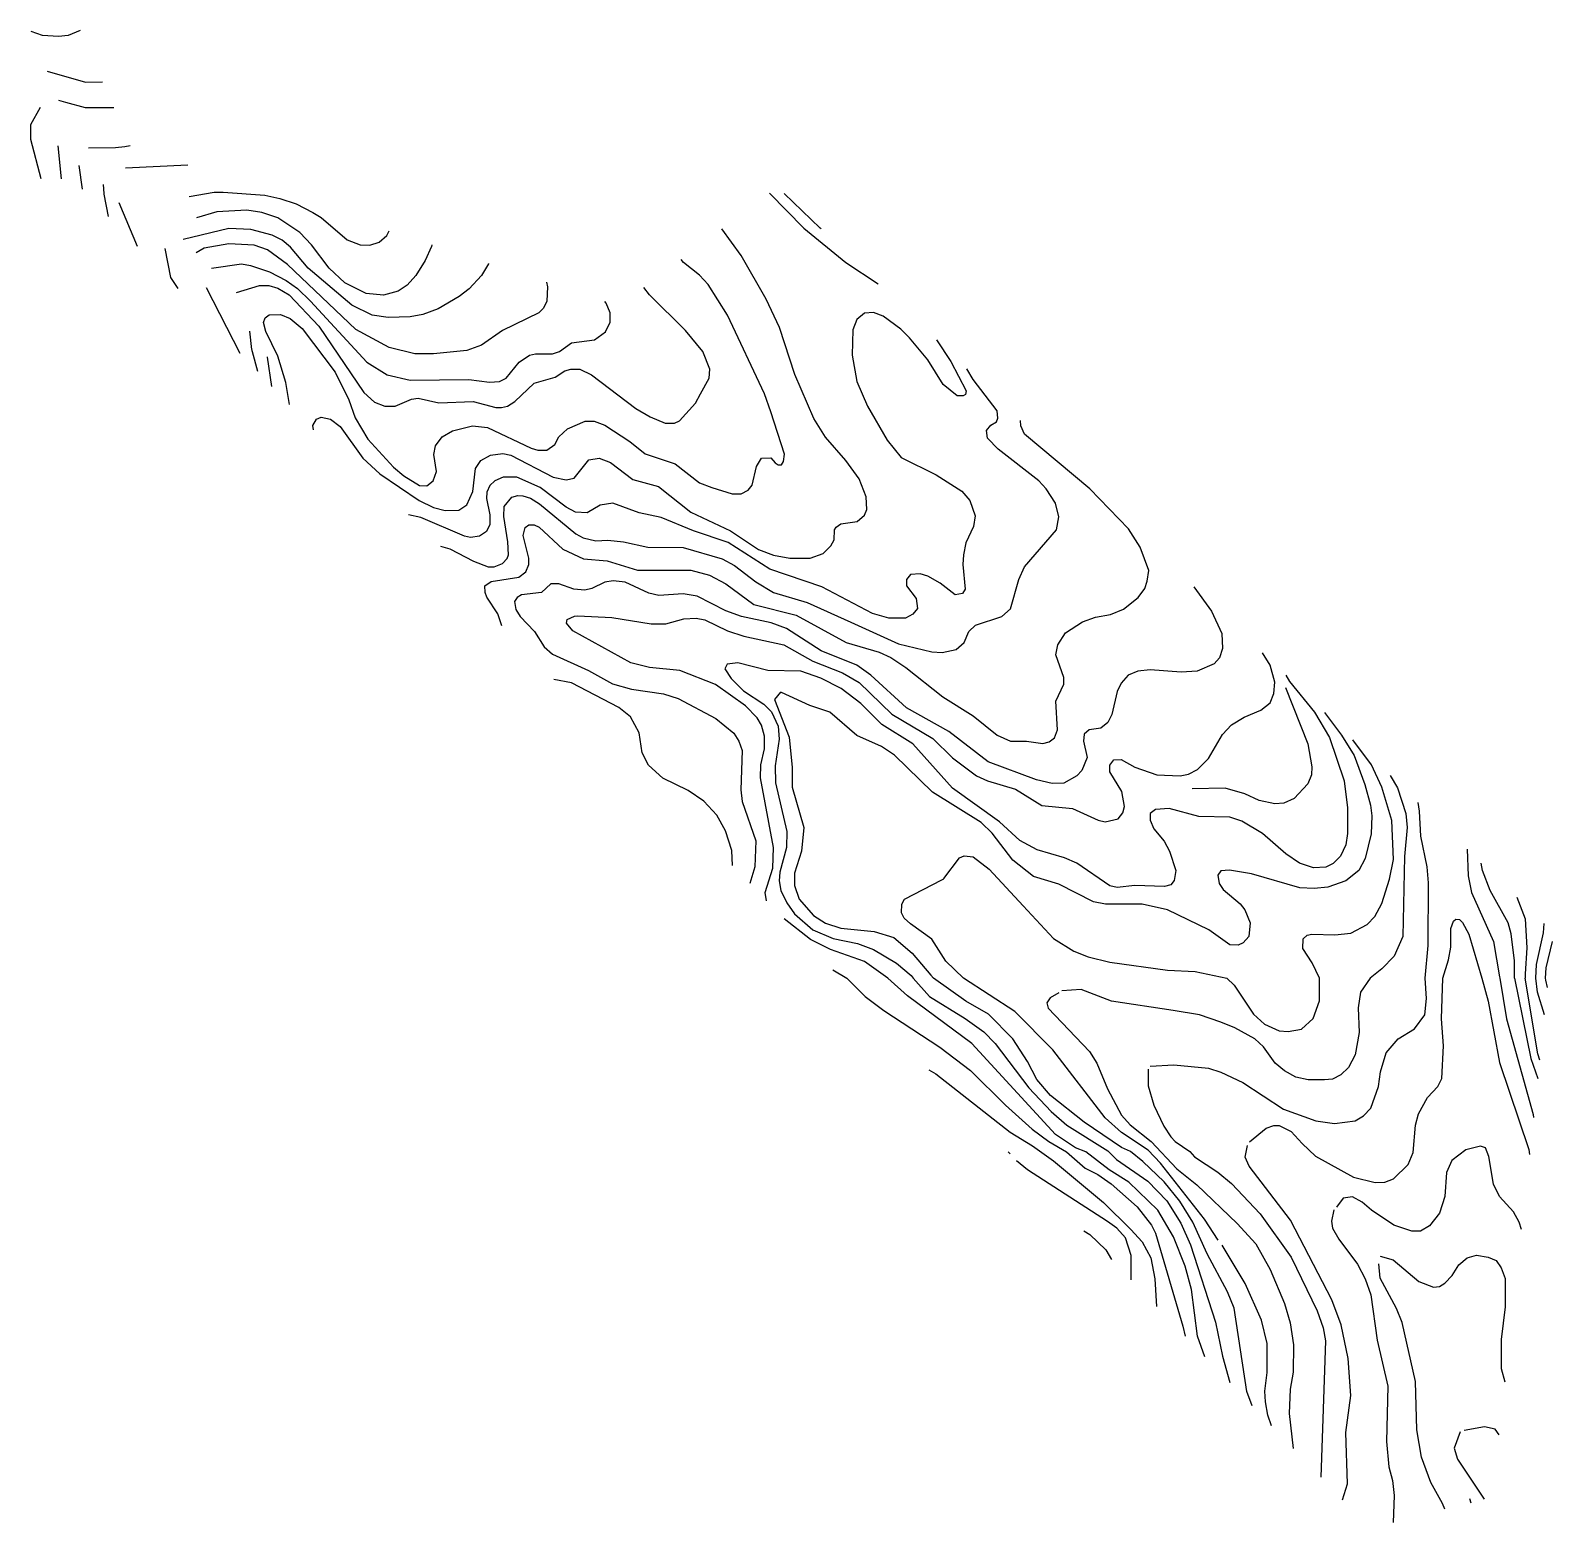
# Model space of a CAD drawing. Header units: inches. Extents: x 591129 to 593232, y 243557 to 245589.
# Drawn here: x 591993 to 593232, y 243557 to 244771 of the extents above; entities that cross this region are included whole.
import ezdxf

# ---------------------------------------------------------------- set-up
doc = ezdxf.new("R2010")
doc.units = ezdxf.units.IN
doc.header["$MEASUREMENT"] = 0
for name, color, linetype in [('ALAPSZINTVONAL', 7, 'Continuous'), ('FELEZOSZINTVONAL', 7, 'Continuous'), ('FOSZINTVONAL', 7, 'Continuous')]:
    doc.layers.add(name, color=color, linetype=linetype)

msp = doc.modelspace()

# ---------------------------------------------------------------- linework, layer by layer
at = {"layer": 'ALAPSZINTVONAL'}
for points, elevation in [([(592033.3, 244771.4), (592023.5, 244767.3), (592015.6, 244766.4), (592002.6, 244767.3), (591993.2, 244770.6)], 227.5), ([(592006.4, 244738.3), (592037.5, 244729.2), (592051.3, 244729.7)], 225), ([(592060.6, 244708.3), (592037.5, 244708.3), (592021.6, 244712.7), (592015.8, 244714.5)], 222.5), ([(592000.6, 244708.6), (591992.7, 244694.6), (591992.7, 244682.9), (592001.1, 244650.8)], 222.5), ([(592032, 244661.4), (592034.7, 244642.3)], 217.5), ([(592120.8, 244661.7), (592070.2, 244659.2)], 217.5), ([(592056.3, 244619.9), (592052.7, 244638.1), (592052.6, 244638.7), (592052.2, 244646.1)], 215), ([(592122, 244636.2), (592142.3, 244639.7), (592149.6, 244639.7), (592183.5, 244637.2), (592195.6, 244634.6), (592208.9, 244630.2), (592222.6, 244623.2), (592229.3, 244619.1), (592250.5, 244601), (592261, 244596.8), (592269, 244596.5), (592276.6, 244599.1), (592282.9, 244604.5), (592284.8, 244608.2)], 215), ([(592594.2, 244638.9), (592622.3, 244610.5), (592656.3, 244582.6), (592682.7, 244565.2)], 195), ([(592636.3, 244609.8), (592635.4, 244610.5), (592606.2, 244638.7)], 192.5), ([(592064.8, 244631.3), (592079.5, 244595.8)], 212.5), ([(592319.5, 244596.9), (592319.1, 244595.6), (592314, 244584.1), (592306.4, 244571.8), (592299.4, 244564.1), (592292.1, 244559.1), (592280.1, 244555.9), (592266.1, 244557.2), (592248.6, 244566), (592235.9, 244577.8), (592221.6, 244596.8), (592212.1, 244607), (592194, 244618.8), (592181, 244623.2), (592168.9, 244625.1), (592144.5, 244623.8), (592128, 244619)], 212.5), ([(592223.2, 244446.3), (592222.6, 244449.8), (592225.5, 244454.9), (592229.3, 244456.5), (592236.9, 244454.9), (592244.8, 244448.9), (592263.2, 244423.2), (592277.2, 244410.5), (592309, 244388.9), (592320.7, 244383.2), (592330.2, 244380.6), (592341.3, 244380.9), (592348, 244385.4), (592352.8, 244396.2), (592355, 244414.9), (592359.4, 244421.3), (592367.1, 244425.7), (592377.2, 244427), (592383.6, 244425.7), (592418.2, 244407.9), (592428.7, 244405.7), (592435.3, 244407), (592447.1, 244421.9), (592455.6, 244423.2), (592464.9, 244419.7), (592483, 244406), (592503.9, 244400.3), (592530.3, 244379.4), (592562.6, 244364.1), (592585.2, 244348.9), (592597.6, 244344.4), (592610.9, 244341.9), (592627.4, 244341.9), (592637.9, 244345.7), (592644.2, 244352), (592646.8, 244356.8), (592647.1, 244364.8), (592648.4, 244367), (592652.2, 244369.8), (592665.5, 244371.7), (592671.5, 244376.8), (592673.5, 244381.6), (592672.8, 244391.7), (592667.1, 244406.3), (592656.3, 244421.3), (592639.8, 244440.3), (592630.3, 244455.6), (592615, 244491.4), (592602.3, 244529.5), (592591.5, 244552.7), (592571.2, 244588.3), (592555.5, 244609.8)], 197.5), ([(592412.8, 244566.4), (592413.7, 244562.6), (592413.1, 244551.1), (592410.2, 244545.4), (592406.4, 244541.6), (592376.9, 244527.3), (592359.8, 244515.2), (592348, 244510.8), (592320.7, 244508.3), (592305.5, 244508.3), (592284.8, 244513.3), (592257.5, 244527.9), (592202, 244581), (592185.8, 244592.7), (592174.7, 244596.5), (592154.3, 244597.8), (592134, 244594.3), (592127.7, 244590.4)], 207.5), ([(592140.2, 244577.8), (592164.5, 244581.3), (592171.8, 244580), (592187.4, 244574.9), (592201, 244568), (592210.2, 244561.3), (592220.7, 244551.1), (592266.4, 244501.3), (592283.2, 244491.1), (592301.7, 244486.7), (592349.6, 244487.3), (592366.4, 244485.1), (592374.4, 244485.7), (592379.8, 244488.3), (592390.6, 244501.3), (592398.8, 244507), (592403.9, 244508.3), (592417.5, 244508.3), (592423.3, 244510.2), (592433.1, 244517.1), (592451.8, 244519.7), (592460.7, 244526), (592464.5, 244534), (592464.5, 244541.6), (592461.4, 244549.5), (592460.2, 244550.9)], 205), ([(592135.7, 244562.1), (592163.2, 244508.7)], 207.5), ([(592160.4, 244558.1), (592179.1, 244563.8), (592186.7, 244563.8), (592194, 244561.6), (592203.2, 244556.2), (592227.4, 244530.8), (592264.2, 244476.8), (592272.8, 244468.9), (592281.3, 244465.7), (592289.6, 244465.7), (592302.9, 244471.4), (592308.3, 244472.1), (592325.2, 244468.3), (592353.1, 244469.5), (592371.5, 244464.4), (592376, 244464.4), (592381, 244465.7), (592387.1, 244469.5), (592402.6, 244484.4), (592419.8, 244489.2), (592427.7, 244494.3), (592432.5, 244495.6), (592439.8, 244495.6), (592449.3, 244491.1), (592485.5, 244463.8), (592497.2, 244456.8), (592509.3, 244451.7), (592516.9, 244451.7), (592521.1, 244453.6), (592534.1, 244467.9), (592538.2, 244475.6), (592545.2, 244488.3), (592545.8, 244495.6), (592540.1, 244510.2), (592525.8, 244527.3), (592496.6, 244556.2), (592492, 244562.3)], 202.5), ([(592730.2, 244519.6), (592741.9, 244502), (592754.4, 244478.1), (592753.8, 244475.2), (592751.9, 244474), (592747.1, 244474), (592735.7, 244483.2), (592723, 244503.2), (592708.1, 244521.3), (592701.1, 244528.3), (592686.8, 244538.7), (592678.8, 244541.9), (592671.5, 244541.3), (592665.2, 244536.2), (592662, 244527.6), (592661.4, 244507), (592665.2, 244485.7), (592674.1, 244465.7), (592690, 244437.8), (592701.4, 244423.8), (592730, 244409.8), (592750.9, 244396.5), (592757.3, 244388.9), (592761.7, 244376.2), (592760.4, 244367.6), (592754.1, 244354.3), (592752.2, 244344.7), (592751.6, 244336.8), (592753.5, 244316.5), (592751.2, 244313.1), (592745.5, 244312), (592733.1, 244321.6), (592723, 244327.3), (592716.9, 244329.2), (592709, 244328.6), (592705.8, 244324.4), (592705.8, 244319.3), (592713.5, 244308.9), (592714.7, 244300.9), (592710.9, 244296.2), (592704.9, 244293), (592691.5, 244293), (592678.2, 244296.8), (592636.9, 244318.4), (592594.4, 244333), (592560.7, 244354.6), (592532.5, 244364.1), (592506.1, 244374.9), (592488.3, 244378.7)], 195), ([(592177.7, 244493.7), (592173.4, 244509.8), (592173.2, 244510.5), (592173.1, 244511.1), (592172.9, 244511.7), (592171.2, 244526.6)], 205), ([(592189.3, 244481.6), (592185.8, 244505.4), (592185.7, 244505.7)], 202.5), ([(592326.4, 244351.5), (592334, 244349.5), (592353.4, 244339.4), (592365.2, 244334.9), (592370.2, 244334.9), (592376.9, 244337.4), (592380.7, 244341.6), (592381.7, 244344.7), (592381.4, 244355.2), (592377.9, 244375.9), (592378.2, 244383.8), (592384.5, 244391.4), (592389.3, 244393), (592393.4, 244392.7), (592399.8, 244390.8), (592407.1, 244386), (592436.6, 244361.6), (592442.6, 244358.4), (592452.8, 244355.9), (592462.6, 244356.5), (592475.3, 244355.2), (592495.3, 244350.8), (592523.9, 244350.5), (592555.7, 244341.3), (592565.8, 244335.9), (592583, 244322.5), (592597.6, 244314), (592624.9, 244305.7), (592660.4, 244289.8), (592699.2, 244272), (592726.5, 244265.7), (592734.7, 244265.1), (592746.2, 244267.6), (592752.8, 244273.3), (592756.6, 244282.2), (592762, 244287.3), (592783.3, 244294.3), (592790.3, 244300.6), (592797.3, 244324.4), (592801.7, 244334.9), (592827.8, 244364.8), (592829.7, 244375.5), (592827.1, 244386.7), (592819.5, 244398.4), (592813.5, 244404.8), (592780.4, 244430.5), (592771.6, 244439.4), (592770.9, 244445.7), (592774.4, 244450.2), (592778.9, 244452.7), (592780.1, 244455.9), (592779.5, 244461.9), (592760.1, 244487.3), (592754.9, 244495.9)], 192.5), ([(592488.3, 244378.7), (592466.8, 244386.7), (592456.3, 244385.1), (592445.8, 244378.7), (592436.3, 244379.4), (592428.7, 244383.5), (592407.7, 244399.4), (592388.7, 244407.9), (592377.5, 244407.9), (592370.6, 244404.8), (592366.7, 244400.9), (592364.2, 244395.5), (592363.9, 244390.5), (592366.7, 244377.1), (592366.7, 244369.2), (592363.9, 244363.5), (592358.2, 244359.7), (592350.9, 244358.7), (592346.1, 244359.7), (592310.5, 244374.9), (592300.3, 244377.2)], 195), ([(592939.5, 244318.6), (592954.1, 244298.7), (592962.4, 244280.6), (592963, 244268.2), (592960.5, 244260.6), (592956.3, 244255.8), (592942.4, 244249.8), (592929.4, 244249.2), (592904, 244251.1), (592894.1, 244249.8), (592886.2, 244246.6), (592880.5, 244240), (592877.3, 244233.3), (592872.8, 244214.6), (592869.7, 244208.2), (592864, 244203.5), (592854.4, 244202.2), (592850.3, 244198.7), (592849.7, 244193), (592852.8, 244179.6), (592848.4, 244168.9), (592844.3, 244164.7), (592833.8, 244158.7), (592824.3, 244158.4), (592811.6, 244161.5), (592772.2, 244176.2), (592740.1, 244200.9), (592705.8, 244220), (592676.6, 244246.6), (592665.2, 244254.9), (592636.3, 244266.3), (592608, 244284.7), (592595.7, 244289.2), (592571.5, 244294.3), (592558.8, 244299), (592535.3, 244310.8), (592523.9, 244312.7), (592504.2, 244311.4), (592496, 244313.3), (592476.9, 244322.2), (592467.1, 244323.5), (592460.1, 244322.2), (592449.6, 244317.1), (592443.9, 244315.9), (592435, 244316.5), (592422.9, 244320.9), (592416.3, 244320.9), (592408.7, 244314), (592392.5, 244312), (592388.9, 244309.8), (592386.7, 244306.6), (592387.7, 244300), (592391.2, 244294.3), (592402.9, 244282.2), (592410.9, 244269.8), (592417.5, 244263.8), (592446.8, 244250.5), (592466.4, 244239.7), (592482, 244235.2), (592508, 244231.4), (592519.8, 244227.6), (592550.6, 244211.4), (592565.2, 244199.3), (592569.3, 244193), (592571.9, 244185.4), (592570.9, 244153.3), (592571.9, 244143.8), (592583, 244111.7), (592582.3, 244090.7), (592578.2, 244077.1)], 187.5), ([(592591.8, 244063), (592590.6, 244069.8), (592596.9, 244089.5), (592597.6, 244106.3), (592586.8, 244163.1), (592587.1, 244173.6), (592590.3, 244186.6), (592590.3, 244197.1), (592587.7, 244206), (592584.2, 244212), (592574.7, 244221.6), (592550.3, 244239), (592521.4, 244250.5), (592496.6, 244253), (592481.4, 244256.8), (592434.1, 244282.8), (592429, 244288.9), (592429.6, 244292), (592435.6, 244294.6), (592438.2, 244294.9), (592465.8, 244293.6), (592497.9, 244288.5), (592509.9, 244288.5), (592524.5, 244292.4), (592534.7, 244293), (592541.7, 244291.7), (592560.1, 244282.8), (592573.4, 244278.4), (592605.8, 244271.4), (592629.6, 244258.1), (592653.8, 244248.5), (592667.1, 244240.6), (592693.8, 244214.9), (592727.1, 244195.2), (592743.3, 244179.3), (592762.7, 244164.7), (592771.6, 244160.6), (592794.4, 244153.9), (592816, 244140.6), (592840.8, 244138.1), (592861.7, 244128.5), (592867.4, 244127.3), (592877.9, 244129.8), (592881.7, 244134.6), (592883.3, 244139.6), (592881.1, 244152), (592871.3, 244167.9), (592871.3, 244173.3), (592874.4, 244177.7), (592880.5, 244178.1), (592891.6, 244171.7), (592909.4, 244165.4), (592928.4, 244164.7), (592935.4, 244166), (592942.7, 244169.8), (592951.6, 244178.7), (592963, 244198.4), (592970.3, 244206.3), (592980.5, 244212.4), (592994.1, 244218.1), (593001.7, 244224.1), (593004.6, 244231.7), (593005.6, 244240.9), (593001.7, 244254.9), (592995.4, 244264.9)], 185), ([(592919.8, 244103.4), (592924.9, 244087.6), (592923.6, 244079.6), (592920.8, 244076.1), (592915.7, 244074.6), (592891.6, 244075.5), (592877.3, 244073.9), (592871.3, 244075.2), (592844.3, 244093.6), (592834.4, 244098), (592812.2, 244104.4), (592797.9, 244112), (592781.4, 244127.3), (592743.3, 244154.6), (592710.9, 244190.8), (592685.8, 244206.6), (592668.7, 244223.5), (592652.5, 244235.8), (592636, 244244.1), (592619.8, 244249.8), (592592.8, 244250.5), (592568.4, 244256.8), (592559.8, 244255.5), (592557.9, 244251.7), (592563, 244243.8), (592573.1, 244233.9), (592589.6, 244223.1), (592596, 244216.8), (592601.4, 244205), (592602, 244194.6), (592598.8, 244172.7), (592599.2, 244159), (592608.4, 244119.3), (592608, 244106.3), (592602.6, 244086.3), (592602, 244079.3), (592603.6, 244071.4), (592608.4, 244061.2), (592614.7, 244052.3), (592629.6, 244039.3), (592646.1, 244032.3), (592665.8, 244028.2), (592678.8, 244023.4), (592697.6, 244012.3), (592709.5, 244002.1), (592711.3, 244000)], 182.5), ([(593014.6, 244246.5), (593017.6, 244241.6), (593037.9, 244216.5), (593050, 244195.8), (593062.1, 244160.6), (593064.6, 244138.7), (593064.6, 244117.7), (593063.3, 244108.5), (593058.9, 244099.3), (593052.9, 244093.3), (593047.1, 244090.4), (593037, 244089.8), (593025.6, 244093.6), (593014.4, 244101.2), (592995.4, 244117.7), (592978.6, 244127.9), (592969, 244131.1), (592943.6, 244131.7), (592919.5, 244138.1), (592908.4, 244137.4), (592904, 244133.9), (592904, 244128.5), (592907.1, 244121.5), (592915.4, 244111.4), (592919.8, 244103.4)], 182.5), ([(593041.8, 244000), (593036, 244012.6), (593028.4, 244024.1), (593028.7, 244032), (593031.9, 244034.9), (593035.7, 244035.8), (593054.5, 244035.2), (593067.5, 244036.5), (593080.8, 244043.8), (593086.8, 244050.1), (593092.6, 244060.9), (593098.9, 244080.6), (593102.1, 244096.5), (593100.8, 244128.2), (593092.6, 244155.5), (593084.3, 244173.6), (593069.1, 244194)], 177.5), ([(593099.3, 244165), (593105.3, 244154.9), (593112.2, 244133.9), (593113.2, 244122.5), (593111, 244099), (593109.7, 244033.9), (593102.7, 244018), (593092.6, 244007.6), (593083.2, 244000)], 175), ([(593127.8, 244000), (593130.3, 244026.6), (593130.7, 244077.7), (593129.4, 244090.7), (593124.3, 244115.5), (593123.3, 244135.8), (593122.2, 244143)], 172.5), ([(593162, 244104.9), (593163, 244083.4), (593165.6, 244069.8), (593183.4, 244029.8), (593188.4, 244001.2), (593188.6, 244000)], 172.5), ([(592736.1, 244081.2), (592749, 244098), (592752.8, 244099.6), (592760.1, 244098.7), (592773.1, 244088.8), (592800.8, 244059), (592825.5, 244032.3), (592842, 244021.9), (592853.5, 244017.4), (592871.3, 244013), (592918.2, 244006.6), (592940.8, 244005.3), (592966.6, 244000)], 177.5), ([(593200.6, 244000), (593200.5, 244014.2), (593198, 244036.1), (593195.4, 244045), (593180.8, 244071.4), (593174.5, 244087.6), (593173.6, 244093.7)], 175), ([(592752.2, 244000), (592737.9, 244013.9), (592726.5, 244031.7), (592709, 244044.1), (592703.9, 244048.8), (592701.7, 244053.3), (592702, 244060.3), (592704.2, 244064.4), (592734.4, 244080), (592735, 244080.2), (592735.5, 244080.5), (592736.1, 244080.8), (592736.2, 244080.9)], 177.5), ([(593202.6, 244065.8), (593209.4, 244048.2), (593210.7, 244024.7), (593209.4, 244003.4), (593209.4, 244002.8), (593209.2, 244000)], 177.5), ([(592690.6, 244000), (592671.5, 244013.6), (592643.9, 244023.4), (592627.7, 244031.4), (592606.1, 244048.2)], 185), ([(593225.8, 244000), (593226.5, 244008.5), (593231.6, 244029.8)], 182.5), ([(592645.7, 244006.9), (592657.1, 244000)], 187.5), ([(592657.1, 244000), (592672.2, 243985.1), (592687.4, 243973.7), (592732.8, 243943.8), (592757.9, 243924.8), (592786.2, 243896.5), (592808.1, 243877.1), (592821.7, 243867), (592836, 243858.7), (592851.3, 243845.4), (592861.4, 243840.3), (592872.2, 243832.7), (592893.5, 243814), (592905.2, 243799), (592908.4, 243792.4), (592930.6, 243716.8), (592932.5, 243708.7)], 187.5), ([(592948.7, 243691.9), (592942.7, 243708.6), (592937.6, 243746.7), (592932.5, 243765.7), (592923, 243789.5), (592910.3, 243811.1), (592886.8, 243834), (592870.6, 243844.1), (592851.6, 243858.7), (592843.3, 243861.9), (592827.1, 243872.7), (592758.9, 243946.7), (592706.5, 243985.7), (592690.6, 244000)], 185), ([(592711.3, 244000), (592724.6, 243985.1), (592753.5, 243967.3), (592768.7, 243956.2), (592777.9, 243946.7), (592805.2, 243910.8), (592823.6, 243891.4), (592836.3, 243880.3), (592869.7, 243859.4), (592876.7, 243852.4), (592902.1, 243834.9), (592917.6, 243818.7), (592929, 243800.6), (592937, 243782.9), (592957.3, 243720), (592963, 243692.4), (592969, 243670.8)], 182.5), ([(592959.5, 243786.7), (592948.4, 243803.8), (592912.5, 243849.5), (592902.4, 243860), (592880.8, 243874.3), (592867.4, 243886.4), (592824.9, 243941.6), (592793.8, 243973), (592752.2, 244000)], 177.5), ([(593083.2, 244000), (593075.4, 243988.6), (593073.5, 243975.9), (593074.1, 243955.9), (593071, 243937.5), (593065.6, 243927.3), (593059.2, 243921.3), (593052.6, 243917.8), (593045.9, 243917.2), (593032.6, 243917.2), (593022.7, 243919.4), (593013.5, 243924.5), (593005.9, 243930.8), (592996.4, 243944.1), (592989.4, 243950.5), (592972.9, 243959.7), (592961.6, 243964.2), (592944.1, 243970.2), (592922.7, 243973.7), (592872.5, 243981.3), (592847.8, 243990.8), (592832.1, 243989.8)], 175), ([(592904.1, 243928.3), (592923.3, 243929.5), (592951.6, 243926.7), (592961.7, 243923.5), (592979.5, 243915.2), (593012.5, 243893.3), (593038.9, 243883.8), (593054.1, 243881.6), (593071, 243883.8), (593077.6, 243887.9), (593083.7, 243894.3), (593090, 243911.8), (593091.6, 243923.8), (593096.1, 243939.1), (593105.9, 243950.5), (593119.2, 243958.7), (593127.5, 243970.2), (593129.1, 243983.5), (593127.8, 244000)], 172.5), ([(592966.6, 244000), (592972.5, 243994.3), (592988.1, 243970.8), (592997, 243962.6), (593009.1, 243957.2), (593016.4, 243956.5), (593027.2, 243958.4), (593036.7, 243967.3), (593041.8, 243981.6), (593041.8, 243999.5), (593041.8, 244000)], 177.5), ([(593188.6, 244000), (593194.2, 243967), (593215.7, 243888.9), (593216.1, 243886.6)], 172.5), ([(593200.6, 244000), (593213.8, 243934.6), (593219.5, 243918.4)], 175), ([(593221.1, 243933.3), (593219.6, 243938.4), (593209.2, 244000)], 177.5), ([(593227.5, 243992.4), (593226.1, 243998.3), (593225.8, 244000)], 182.5), ([(592829.7, 243988.1), (592822.7, 243984), (592820.1, 243980), (592821.1, 243975.6), (592854.8, 243940.3), (592860.8, 243930.8), (592869.4, 243909.9), (592880.8, 243888.6), (592887.8, 243880.6), (592904.9, 243867), (592925.9, 243844.8), (592942.1, 243831.7), (592974.8, 243800.3), (592990, 243783.8), (593001.8, 243762.8), (593013.5, 243735.2), (593017.9, 243719.4), (593020.8, 243701.6), (593020.5, 243679.3), (593017.9, 243665.4), (593017.3, 243645.7), (593020.5, 243617.2)], 175), ([(592902.4, 243925.8), (592902.4, 243912.4), (592907.1, 243896.5), (592915.1, 243879.4), (592920.8, 243870.8), (592924.3, 243867), (592936.3, 243859), (592940.2, 243854.6), (592959.2, 243842.2), (592970.3, 243833), (592993.5, 243808.2), (593018.9, 243773), (593039.9, 243729.2), (593044.9, 243715.5), (593046.8, 243704.7), (593042.9, 243593.9)], 172.5), ([(592790, 243856.9), (592789, 243858.1), (592788.4, 243858.6)], 192.5), ([(593206.2, 243795.5), (593204.3, 243801.3), (593199.9, 243809.8), (593188.4, 243822.2), (593183.4, 243832.4), (593179.6, 243854.9), (593177, 243861.9), (593172.9, 243863.2), (593161.1, 243860.3), (593149.7, 243851.7), (593145.3, 243841.9), (593144, 243822.2), (593139.5, 243808.6), (593131.3, 243798.4), (593124, 243794), (593117, 243794), (593102.4, 243799), (593084.3, 243811.1), (593076.7, 243817.8), (593068.7, 243821.9), (593061.1, 243821), (593055.8, 243813.5)], 167.5), ([(592888.5, 243754.5), (592888.7, 243774.3), (592884, 243788.6), (592877, 243796.5), (592869.4, 243801.9), (592804.3, 243844.1), (592795.4, 243851.3)], 192.5), ([(593053.6, 243811.5), (593051.6, 243802.2), (593052.6, 243796.5), (593057.6, 243787.6), (593072.9, 243767.3), (593079.2, 243755.2), (593083.7, 243742.2), (593088.7, 243705.4), (593097.6, 243667.9), (593096.4, 243622.8), (593098.3, 243602.2), (593101.4, 243591.1), (593102.7, 243579), (593101.8, 243556.9)], 167.5), ([(592850.1, 243794.4), (592855.1, 243791.4), (592868.1, 243779), (592872.7, 243770.9)], 195), ([(593002.9, 243635.5), (592999.8, 243644.4), (592997.9, 243655.2), (592997.3, 243663.8), (592999.3, 243679), (592999.2, 243702.5), (592994.8, 243721.6), (592981.4, 243751.4), (592962.6, 243782.6)], 177.5), ([(593091.3, 243773.8), (593101.8, 243770.8), (593122.7, 243753), (593134.8, 243748.6), (593139.5, 243748.9), (593144, 243751.7), (593150, 243758.1), (593155.4, 243766.7), (593162.1, 243772.4), (593169.7, 243774.6), (593179.2, 243773), (593185.6, 243770.1), (593189.7, 243764.1), (593192.9, 243755.5), (593192.9, 243732.4), (593189.7, 243706), (593189.7, 243682.2), (593192.7, 243671.4)], 165), ([(593144, 243567.7), (593142.1, 243572.3), (593132.6, 243589.5), (593124.9, 243610.1), (593121.1, 243632.4), (593119.9, 243671.7), (593109.1, 243719.7), (593104.6, 243731.1), (593091.3, 243755.9), (593090.3, 243767.4)], 165), ([(593188.1, 243628.3), (593184.9, 243633), (593176.1, 243634.9), (593159.7, 243631.8)], 162.5), ([(593156.5, 243630.6), (593151.6, 243617.4), (593154.2, 243608.5), (593176, 243575.8)], 162.5)]:
    msp.add_lwpolyline(points, dxfattribs=dict(at, elevation=elevation))
at = {"layer": 'FELEZOSZINTVONAL'}
for points, elevation in [([(593014.1, 244236.5), (593032.3, 244190.8), (593035.7, 244172), (593035.4, 244165.4), (593032.5, 244158.1), (593021.4, 244146.3), (593012.9, 244142.5), (593005.6, 244141.8), (592992.9, 244144.7), (592981.1, 244150.1), (592965.2, 244154.6), (592938.2, 244154.2)], 183.8), ([(593164, 243576.5), (593165, 243573)], 163.8)]:
    msp.add_lwpolyline(points, dxfattribs=dict(at, elevation=elevation))
at = {"layer": 'FOSZINTVONAL'}
for points, elevation in [([(592018.1, 244650.7), (592015.4, 244677.6)], 220), ([(592040.1, 244675.8), (592061.9, 244676.2), (592069.6, 244676.9), (592073.8, 244677.7)], 220), ([(592365.6, 244581.8), (592365.5, 244581.3), (592359.8, 244571.8), (592349.9, 244561), (592341.7, 244554.9), (592324.5, 244544.8), (592312.1, 244540.3), (592301.7, 244538.4), (592283.9, 244537.8), (592270.9, 244539.7), (592254.4, 244547.9), (592218.8, 244577.8), (592204.5, 244594.9), (592197.5, 244600.7), (592189.6, 244604.8), (592172.1, 244609.5), (592154.3, 244610.2), (592116.9, 244601.2)], 210), ([(592102.1, 244594), (592106.7, 244570.2), (592112.6, 244561.4)], 210), ([(592203.5, 244466.8), (592200.7, 244484.8), (592194, 244506.4), (592184.2, 244526.4), (592182.3, 244533.7), (592183.9, 244537.5), (592187, 244540), (592196.2, 244540.3), (592204.2, 244536.8), (592214, 244528.9), (592240.7, 244493.3), (592251.8, 244470.8), (592256.9, 244456.2), (592267.4, 244438.7), (592288.3, 244415.9), (592296.6, 244408.9), (592309.3, 244400.9), (592315.3, 244400.6), (592320.4, 244404.8), (592323.2, 244412.4), (592321, 244426.3), (592322.3, 244433.3), (592327.7, 244440.6), (592336.3, 244445.4), (592352.5, 244449.5), (592364.8, 244448.3), (592400.4, 244431.4), (592405.8, 244429.8), (592413.1, 244429.8), (592419.5, 244434.3), (592422.9, 244440.6), (592429.9, 244447), (592444.2, 244453.3), (592451.5, 244453.3), (592460.1, 244450.2), (592480.7, 244436.8), (592493.1, 244426.7), (592517.6, 244418.7), (592537.2, 244403.2), (592547.4, 244399.4), (592563.9, 244394.3), (592571.2, 244394.3), (592576.9, 244397.1), (592580.1, 244401.3), (592583.6, 244416.5), (592587.7, 244423.2), (592595.3, 244423.4), (592598.8, 244419.4), (592601.3, 244417.7), (592603.9, 244417.7), (592605.7, 244420.5), (592606.5, 244426.5), (592595.3, 244461), (592590.3, 244475.6), (592560.1, 244539.7), (592544.2, 244564.5), (592537.2, 244572.1), (592524.2, 244582.6), (592522.3, 244585)], 200), ([(592798.9, 244449.5), (592798.5, 244454)], 190), ([(592376.5, 244286.9), (592373.1, 244296.5), (592364.2, 244310.1), (592362.8, 244313.9), (592362.6, 244319.3), (592367.7, 244322.8), (592390.2, 244326.3), (592396, 244330.8), (592398.5, 244336.8), (592398.5, 244341.9), (592393.7, 244360.3), (592395.3, 244366.7), (592398.5, 244368.9), (592402.6, 244368.9), (592406.8, 244367), (592426.1, 244349.2), (592442.9, 244341.3), (592462, 244339.7), (592486.8, 244332), (592530.3, 244332), (592545.5, 244327.9), (592558.8, 244320.9), (592581.4, 244304.1), (592616, 244295.5), (592656.6, 244273.3), (592683.6, 244265.4), (592693.1, 244260.9), (592705.2, 244253), (592735.4, 244228.9), (592760.1, 244213.6), (592779.5, 244197.7), (592790.3, 244193), (592803.3, 244193), (592816.6, 244191.1), (592822, 244192.3), (592826.2, 244195.5), (592828.7, 244202.2), (592827.4, 244225.4), (592833.8, 244239.3), (592833.8, 244244.7), (592827.4, 244263.1), (592829, 244271.4), (592835.1, 244281.2), (592849, 244290.1), (592859.5, 244293.9), (592871.9, 244295.9), (592882.4, 244300.3), (592894.4, 244309.8), (592899.8, 244317.1), (592901.7, 244323.2), (592903, 244331.7), (592896, 244350.8), (592886.5, 244365.7), (592855.1, 244398.4), (592801.7, 244442.9), (592798.9, 244449.5)], 190), ([(592564.2, 244091.7), (592563.6, 244103.8), (592558.5, 244120), (592551.5, 244132.7), (592540.7, 244144.1), (592528, 244152.7), (592507.4, 244162.8), (592495.7, 244173.3), (592490.6, 244183.5), (592488.3, 244199.6), (592481, 244212.7), (592471.5, 244220.3), (592433.1, 244240.3), (592418.7, 244243)], 190), ([(592603.2, 244232.7), (592598.3, 244226.8), (592610.3, 244196.2), (592612.8, 244171.4), (592612.8, 244155.5), (592622.3, 244122.5), (592620.4, 244103.4), (592614.7, 244085.4), (592614.7, 244075.5), (592618.5, 244064.4), (592630, 244051.1), (592639.8, 244044.7), (592652.2, 244040.6), (592679.5, 244038), (592695.4, 244033), (592710.3, 244020.3), (592725.5, 244002.5), (592727.6, 244000)], 180), ([(592726.8, 244151.4), (592696, 244181.6), (592685.5, 244188.5), (592665.2, 244197.4), (592643.3, 244216.5), (592627.1, 244221.9), (592603.9, 244232.4), (592603.3, 244232.6), (592603.1, 244232.7)], 180), ([(593046, 244216.3), (593059.8, 244197.7), (593070, 244181.2), (593078.9, 244157.7), (593083.3, 244140.9), (593084.6, 244132), (593084, 244117.4), (593079.2, 244097.4), (593073.8, 244087.6), (593063.3, 244079.3), (593048.7, 244074.2), (593037.6, 244073), (593025.9, 244073.6), (592986.5, 244085), (592968.7, 244087.9), (592961.7, 244087.4), (592959.2, 244083.8), (592960.2, 244077.1), (592963.6, 244072.3), (592977.3, 244060.6), (592981.1, 244055.5), (592985.6, 244045), (592984.3, 244033.9), (592979.8, 244028.8), (592975.7, 244026.9), (592969, 244027.2), (592951.9, 244039.3), (592918.2, 244055.5), (592897.6, 244060.3), (592867.8, 244060.3), (592857.9, 244062.2), (592829.7, 244076.5), (592809, 244082.8), (592792.2, 244096.1), (592775.4, 244118.1), (592766.5, 244126.6), (592726.8, 244151.4)], 180), ([(593142.3, 244000), (593146.8, 244014.9), (593148.7, 244025.3), (593148.7, 244040.3), (593151, 244046.3), (593152.9, 244047.9), (593155.9, 244047.7), (593158.3, 244045.3), (593163.4, 244035.8), (593174.1, 244000)], 170), ([(593218.1, 244000), (593218.6, 244011.1), (593224.3, 244036.8), (593224.7, 244044.6)], 180), ([(592772.5, 243970.8), (592754.1, 243981.3), (592727.6, 244000)], 180), ([(592984.8, 243866.7), (592998.6, 243877.8), (593004.6, 243880), (593009.1, 243880), (593018.9, 243875.2), (593027.8, 243865.4), (593038.6, 243855.2), (593069.7, 243838.1), (593087.2, 243833.6), (593095.1, 243834), (593102.1, 243836.8), (593114.1, 243848.3), (593118, 243858.1), (593119.9, 243880.3), (593122.4, 243889.5), (593129.7, 243902.9), (593138.3, 243911.8), (593141.5, 243918.4), (593142.7, 243944.8), (593141.1, 243966.8), (593142.3, 244000)], 170), ([(593174.1, 244000), (593179.2, 243981.3), (593188.4, 243931.4), (593212.3, 243860.6), (593212.8, 243856.6)], 170), ([(593225.1, 243970.1), (593219.2, 243988.6), (593218.1, 244000)], 180), ([(592987.1, 243651.9), (592982.7, 243663.5), (592972.5, 243731.4), (592967.1, 243744.8), (592950.6, 243775.5), (592938.9, 243801.3), (592928.1, 243818.4), (592915.4, 243834.3), (592898.2, 243850.8), (592888.1, 243859), (592880.8, 243862.2), (592850.3, 243882.9), (592823, 243904.5), (592811.9, 243917.5), (592804.3, 243932.1), (592792.2, 243950.5), (592772.5, 243970.8)], 180), ([(592724, 243925.5), (592729.7, 243922.2), (592790, 243874.6), (592808.4, 243863.5), (592825.5, 243851.4), (592866.2, 243817.5), (592888.4, 243795.5), (592897.6, 243785.4), (592904.6, 243772.4), (592907.8, 243755.2), (592909.3, 243732.8)], 190), ([(593060.6, 243575.5), (593064.6, 243588.5), (593063.3, 243630.1), (593067.5, 243660.3), (593065.3, 243690.5), (593059.5, 243717.8), (593051.9, 243738.1), (593018.3, 243802.9), (592984.6, 243847), (592981.4, 243854.3), (592983.3, 243863.8)], 170)]:
    msp.add_lwpolyline(points, dxfattribs=dict(at, elevation=elevation))

doc.saveas('drawing.dxf')
